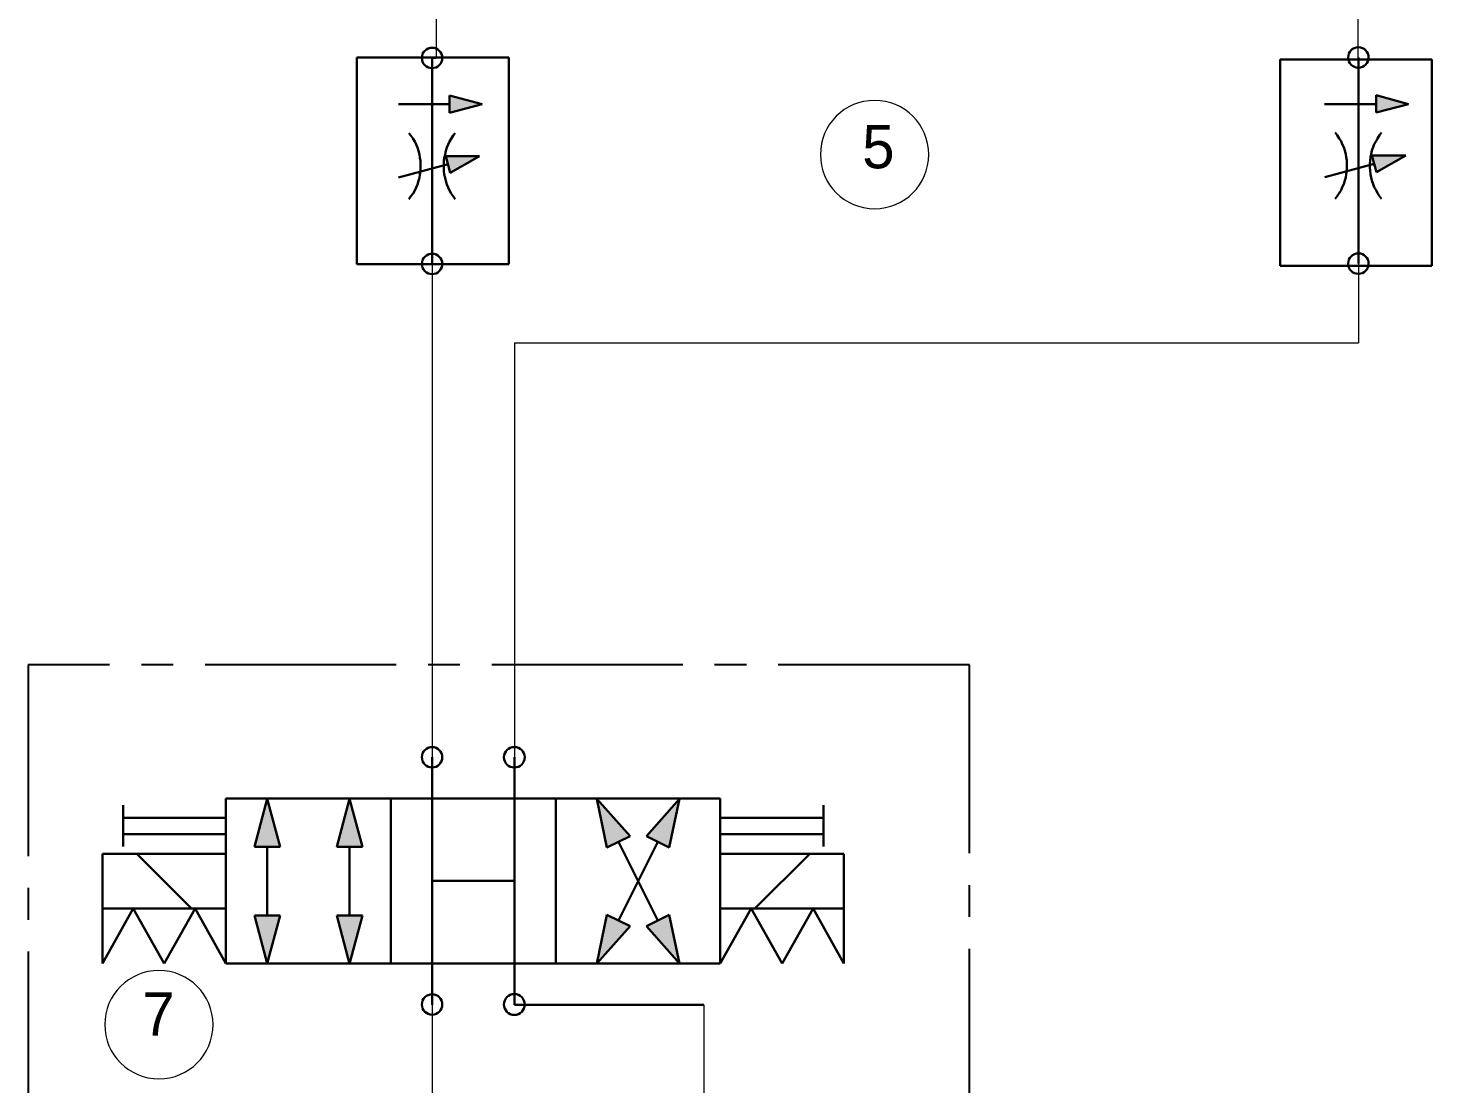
# Model space of a CAD drawing. Header units: millimetres. Extents: x 701 to 3045, y -109 to 653.
# Drawn here: x 844.7 to 984.7, y 199.2 to 304.5 of the extents above; entities that cross this region are included whole.
import ezdxf

# ---------------------------------------------------------------- set-up
doc = ezdxf.new("R2010")
doc.units = ezdxf.units.MM
doc.linetypes.add('CENTER2', pattern=[28.575, 19.05, -3.175, 3.175, -3.175])
doc.layers.add('05 CAUDAL DE MEDICIÓN', color=2, linetype='Continuous', lineweight=30)
doc.layers.add('11 UNIDAD INTEGRADA', color=7, linetype='CENTER2')

msp = doc.modelspace()

# ---------------------------------------------------------------- hatches: boundary and pattern name
at = {"layer": '05 CAUDAL DE MEDICIÓN'}
for points in [[(889.96, 296.87), (886.7, 296.02), (886.7, 297.75)], [(982.32, 296.9), (979.09, 296.06), (979.09, 297.79)], [(889.69, 291.71), (886.77, 290.04), (886.33, 291.71)], [(982.05, 291.78), (979.13, 290.11), (978.69, 291.78)], [(868.53, 227.64), (869.82, 222.86), (867.27, 222.86)], [(876.75, 227.64), (878.04, 222.86), (875.46, 222.86)], [(901.41, 227.64), (904.71, 223.94), (902.4, 222.79)], [(909.63, 227.64), (908.61, 222.79), (906.34, 223.94)], [(869.82, 216.03), (868.53, 211.24), (867.27, 216.03)], [(875.46, 216.03), (878.04, 216.03), (876.75, 211.2)], [(902.4, 216.1), (904.71, 214.94), (901.41, 211.24)], [(908.61, 216.1), (909.63, 211.24), (906.34, 214.94)]]:
    msp.add_hatch(color=2, dxfattribs=at).paths.add_polyline_path(points)

# ---------------------------------------------------------------- linework, layer by layer
at = {"color": 3, "linetype": 'Continuous', "lineweight": 0}
for p, q in [((885.38, 342.62), (885.38, 301.49)), ((977.29, 341.98), (977.29, 301.52)), ((884.97, 280.94), (884.97, 231.79)), ((977.33, 281.01), (977.33, 273.09)), ((893.19, 273.09), (977.33, 273.09)), ((893.19, 273.09), (893.19, 231.79)), ((884.97, 207.13), (884.97, 182.5))]:
    msp.add_line(p, q, dxfattribs=at)
at = {"color": 170, "linetype": 'Continuous', "lineweight": 0}
msp.add_line((912.08, 207.13), (912.08, 182.5), dxfattribs=at)
at = {"color": 4, "linetype": 'Continuous', "lineweight": 0, "extrusion": (0, 0, -1)}
for centre in [(929.09, 291.86), (857.73, 205.14)]:
    msp.add_ellipse(centre, major_axis=(5.4, 0), ratio=1, dxfattribs=at)
at = {"layer": '05 CAUDAL DE MEDICIÓN', "color": 2, "linetype": 'Continuous'}
for p, q in [((877.46, 301.52), (892.61, 301.52)), ((877.46, 280.94), (877.46, 301.52)), ((884.97, 301.49), (885.38, 301.49)), ((884.97, 301.49), (884.97, 280.94)), ((892.61, 301.52), (892.61, 280.94)), ((969.52, 301.35), (984.67, 301.35)), ((969.52, 280.77), (969.52, 301.35)), ((977.29, 301.52), (977.33, 301.52)), ((977.33, 301.52), (977.33, 281.01)), ((984.67, 301.35), (984.67, 280.77)), ((881.61, 296.87), (886.7, 296.87)), ((886.7, 296.02), (886.7, 297.75)), ((886.7, 297.75), (889.96, 296.87)), ((886.7, 296.02), (886.7, 297.75)), ((886.7, 297.75), (889.96, 296.87)), ((889.96, 296.87), (886.7, 296.02)), ((889.96, 296.87), (886.7, 296.02)), ((973.97, 296.9), (979.09, 296.9)), ((979.09, 296.06), (979.09, 297.79)), ((979.09, 297.79), (982.32, 296.9)), ((979.09, 296.06), (979.09, 297.79)), ((979.09, 297.79), (982.32, 296.9)), ((982.32, 296.9), (979.09, 296.06)), ((982.32, 296.9), (979.09, 296.06)), ((882.86, 293.75), (882.66, 293.98)), ((887.28, 293.98), (887.08, 293.75)), ((975.22, 293.78), (975.02, 294.05)), ((979.64, 294.05), (979.43, 293.78)), ((883.07, 293.44), (882.86, 293.75)), ((883.24, 293.17), (883.07, 293.44)), ((883.37, 292.86), (883.24, 293.17)), ((883.51, 292.56), (883.37, 292.86)), ((886.57, 292.86), (886.43, 292.56)), ((886.7, 293.17), (886.57, 292.86)), ((886.87, 293.44), (886.7, 293.17)), ((887.08, 293.75), (886.87, 293.44)), ((975.43, 293.47), (975.22, 293.78)), ((975.6, 293.2), (975.43, 293.47)), ((975.73, 292.9), (975.6, 293.2)), ((975.87, 292.59), (975.73, 292.9)), ((975.97, 292.25), (975.87, 292.59)), ((978.79, 292.59), (978.69, 292.25)), ((978.92, 292.9), (978.79, 292.59)), ((979.09, 293.2), (978.92, 292.9)), ((979.23, 293.47), (979.09, 293.2)), ((979.43, 293.78), (979.23, 293.47)), ((883.61, 292.22), (883.51, 292.56)), ((883.71, 291.88), (883.61, 292.22)), ((883.75, 291.54), (883.71, 291.88)), ((883.82, 291.23), (883.75, 291.54)), ((883.82, 290.89), (883.82, 291.23)), ((886.19, 291.54), (886.13, 291.23)), ((886.13, 291.23), (886.13, 290.89)), ((886.26, 291.88), (886.19, 291.54)), ((886.33, 292.22), (886.26, 291.88)), ((886.43, 292.56), (886.33, 292.22)), ((886.77, 290.04), (886.33, 291.71)), ((886.33, 291.71), (889.69, 291.71)), ((886.77, 290.04), (886.33, 291.71)), ((886.33, 291.71), (889.69, 291.71)), ((889.69, 291.71), (886.77, 290.04)), ((889.69, 291.71), (886.77, 290.04)), ((976.07, 291.91), (975.97, 292.25)), ((976.11, 291.61), (976.07, 291.91)), ((976.17, 291.27), (976.11, 291.61)), ((976.17, 290.93), (976.17, 291.27)), ((978.52, 291.27), (978.48, 290.93)), ((978.55, 291.61), (978.52, 291.27)), ((978.62, 291.91), (978.55, 291.61)), ((978.69, 292.25), (978.62, 291.91)), ((979.13, 290.11), (978.69, 291.78)), ((978.69, 291.78), (982.05, 291.78)), ((979.13, 290.11), (978.69, 291.78)), ((978.69, 291.78), (982.05, 291.78)), ((982.05, 291.78), (979.13, 290.11)), ((982.05, 291.78), (979.13, 290.11)), ((881.61, 289.57), (886.57, 290.89)), ((883.71, 289.53), (883.75, 289.87)), ((883.75, 289.87), (883.82, 290.21)), ((883.82, 290.55), (883.82, 290.89)), ((883.82, 290.21), (883.82, 290.55)), ((886.13, 290.89), (886.13, 290.55)), ((886.13, 290.55), (886.13, 290.21)), ((886.13, 290.21), (886.19, 289.87)), ((886.19, 289.87), (886.26, 289.53)), ((974, 289.6), (978.92, 290.93)), ((976.07, 289.57), (976.11, 289.91)), ((976.11, 289.91), (976.17, 290.25)), ((976.17, 290.59), (976.17, 290.93)), ((976.17, 290.25), (976.17, 290.59)), ((978.48, 290.93), (978.48, 290.59)), ((978.48, 290.59), (978.52, 290.25)), ((978.52, 290.25), (978.55, 289.91)), ((978.55, 289.91), (978.62, 289.57)), ((883.24, 288.28), (883.37, 288.58)), ((883.37, 288.58), (883.51, 288.89)), ((883.51, 288.89), (883.61, 289.23)), ((883.61, 289.23), (883.71, 289.53)), ((886.26, 289.53), (886.33, 289.23)), ((886.33, 289.23), (886.43, 288.89)), ((886.43, 288.89), (886.57, 288.58)), ((886.57, 288.58), (886.7, 288.28)), ((975.6, 288.31), (975.73, 288.62)), ((975.73, 288.62), (975.87, 288.92)), ((975.87, 288.92), (975.97, 289.26)), ((975.97, 289.26), (976.07, 289.57)), ((978.62, 289.57), (978.69, 289.26)), ((978.69, 289.26), (978.79, 288.92)), ((978.79, 288.92), (978.92, 288.62)), ((978.92, 288.62), (979.09, 288.31)), ((882.66, 287.43), (882.86, 287.7)), ((882.86, 287.7), (883.07, 287.97)), ((883.07, 287.97), (883.24, 288.28)), ((886.7, 288.28), (886.87, 287.97)), ((886.87, 287.97), (887.08, 287.7)), ((887.08, 287.7), (887.28, 287.43)), ((975.02, 287.46), (975.22, 287.73)), ((975.22, 287.73), (975.43, 288)), ((975.43, 288), (975.6, 288.31)), ((979.09, 288.31), (979.23, 288)), ((979.23, 288), (979.43, 287.73)), ((979.43, 287.73), (979.64, 287.46)), ((892.61, 280.94), (877.46, 280.94)), ((984.67, 280.77), (969.52, 280.77)), ((884.97, 227.68), (884.97, 231.79)), ((893.19, 227.68), (893.19, 231.79)), ((854.16, 227), (854.16, 222.89)), ((864.42, 211.24), (864.42, 227.68)), ((864.42, 227.68), (913.71, 227.68)), ((867.27, 222.86), (868.53, 227.64)), ((867.27, 222.86), (868.53, 227.64)), ((868.53, 227.64), (869.82, 222.86)), ((868.53, 227.64), (869.82, 222.86)), ((875.46, 222.86), (876.75, 227.64)), ((875.46, 222.86), (876.75, 227.64)), ((876.75, 227.64), (878.04, 222.86)), ((876.75, 227.64), (878.04, 222.86)), ((880.86, 227.68), (880.86, 211.24)), ((884.97, 211.24), (884.97, 227.68)), ((893.19, 227.68), (893.19, 211.24)), ((897.3, 227.68), (897.3, 211.24)), ((901.41, 227.64), (904.71, 223.94)), ((902.4, 222.79), (901.41, 227.64)), ((901.41, 227.64), (904.71, 223.94)), ((902.4, 222.79), (901.41, 227.64)), ((906.34, 223.94), (909.63, 227.64)), ((906.34, 223.94), (909.63, 227.64)), ((909.63, 227.64), (908.61, 222.79)), ((909.63, 227.64), (908.61, 222.79)), ((913.71, 227.68), (913.71, 211.24)), ((924, 227), (924, 222.89)), ((854.16, 225.74), (864.42, 225.74)), ((924, 225.74), (913.74, 225.74)), ((854.16, 224.11), (864.42, 224.11)), ((924, 224.11), (913.74, 224.11)), ((869.82, 222.86), (867.27, 222.86)), ((869.82, 222.86), (867.27, 222.86)), ((868.53, 222.86), (868.53, 216.03)), ((878.04, 222.86), (875.46, 222.86)), ((878.04, 222.86), (875.46, 222.86)), ((876.75, 222.86), (876.75, 216.03)), ((904.71, 223.94), (902.4, 222.79)), ((904.71, 223.94), (902.4, 222.79)), ((907.49, 215.52), (903.55, 223.37)), ((903.55, 215.52), (907.49, 223.37)), ((908.61, 222.79), (906.34, 223.94)), ((908.61, 222.79), (906.34, 223.94)), ((852.09, 216.71), (852.09, 222.18)), ((852.09, 222.18), (864.42, 222.18)), ((855.52, 222.18), (860.99, 216.71)), ((926.04, 222.18), (913.71, 222.18)), ((922.64, 222.18), (917.14, 216.71)), ((926.04, 216.71), (926.04, 222.18)), ((893.19, 219.46), (884.97, 219.46)), ((852.09, 216.71), (864.42, 216.71)), ((852.09, 211.24), (855.18, 216.71)), ((852.09, 211.24), (852.09, 216.71)), ((858.27, 211.24), (855.18, 216.71)), ((858.27, 211.24), (861.33, 216.71)), ((864.42, 211.24), (861.33, 216.71)), ((868.53, 211.24), (867.27, 216.03)), ((867.27, 216.03), (869.82, 216.03)), ((868.53, 211.24), (867.27, 216.03)), ((867.27, 216.03), (869.82, 216.03)), ((869.82, 216.03), (868.53, 211.24)), ((869.82, 216.03), (868.53, 211.24)), ((875.46, 216.03), (878.04, 216.03)), ((876.75, 211.2), (875.46, 216.03)), ((875.46, 216.03), (878.04, 216.03)), ((876.75, 211.2), (875.46, 216.03)), ((878.04, 216.03), (876.75, 211.2)), ((878.04, 216.03), (876.75, 211.2)), ((901.41, 211.24), (902.4, 216.1)), ((901.41, 211.24), (902.4, 216.1)), ((902.4, 216.1), (904.71, 214.94)), ((902.4, 216.1), (904.71, 214.94)), ((906.34, 214.94), (908.61, 216.1)), ((906.34, 214.94), (908.61, 216.1)), ((908.61, 216.1), (909.63, 211.24)), ((908.61, 216.1), (909.63, 211.24)), ((926.04, 216.71), (913.71, 216.71)), ((913.71, 211.24), (916.8, 216.71)), ((919.89, 211.24), (916.8, 216.71)), ((919.89, 211.24), (922.98, 216.71)), ((926.04, 211.24), (922.98, 216.71)), ((926.04, 211.24), (926.04, 216.71)), ((904.71, 214.94), (901.41, 211.24)), ((904.71, 214.94), (901.41, 211.24)), ((909.63, 211.24), (906.34, 214.94)), ((909.63, 211.24), (906.34, 214.94)), ((913.71, 211.24), (864.42, 211.24)), ((884.97, 211.24), (884.97, 207.13)), ((893.19, 211.24), (893.19, 207.13)), ((893.19, 207.13), (912.08, 207.13))]:
    msp.add_line(p, q, dxfattribs=at)
for centre, radius in [((884.97, 301.49), 1.02), ((884.97, 301.49), 1.02), ((884.97, 231.79), 1.02), ((884.97, 231.79), 1.02), ((893.17, 207.15), 1.04), ((893.17, 207.15), 1.04)]:
    msp.add_circle(centre, radius, dxfattribs=at)
at = {"layer": '05 CAUDAL DE MEDICIÓN', "color": 2, "linetype": 'Continuous', "extrusion": (0, 0, -1)}
for centre, major_axis, ratio in [((977.33, 301.54), (1.02, 0), 1), ((977.33, 301.54), (1.02, 0), 1), ((884.97, 280.96), (1.02, 0), 1), ((884.97, 280.96), (1.02, 0), 1), ((977.33, 280.99), (1.02, 0), 1), ((977.33, 280.99), (1.02, 0), 1), ((893.17, 231.79), (1.04, 0), 0.983607), ((893.17, 231.79), (1.04, 0), 0.983607), ((884.97, 207.15), (1.02, 0), 1), ((884.97, 207.15), (1.02, 0), 1)]:
    msp.add_ellipse(centre, major_axis=major_axis, ratio=ratio, dxfattribs=at)
at = {"layer": '11 UNIDAD INTEGRADA'}
for p, q in [((938.54, 240.99), (844.69, 240.99)), ((844.69, 240.99), (844.69, 165.08)), ((938.54, 165.08), (938.54, 240.99))]:
    msp.add_line(p, q, dxfattribs=at)

# ---------------------------------------------------------------- texts
at = {"color": 170}
for s, p in [('5', (927.86, 290.49)), ('7', (856.08, 204.04))]:
    msp.add_text(s, height=4.33, dxfattribs=at).set_placement(p)

doc.saveas('drawing.dxf')
